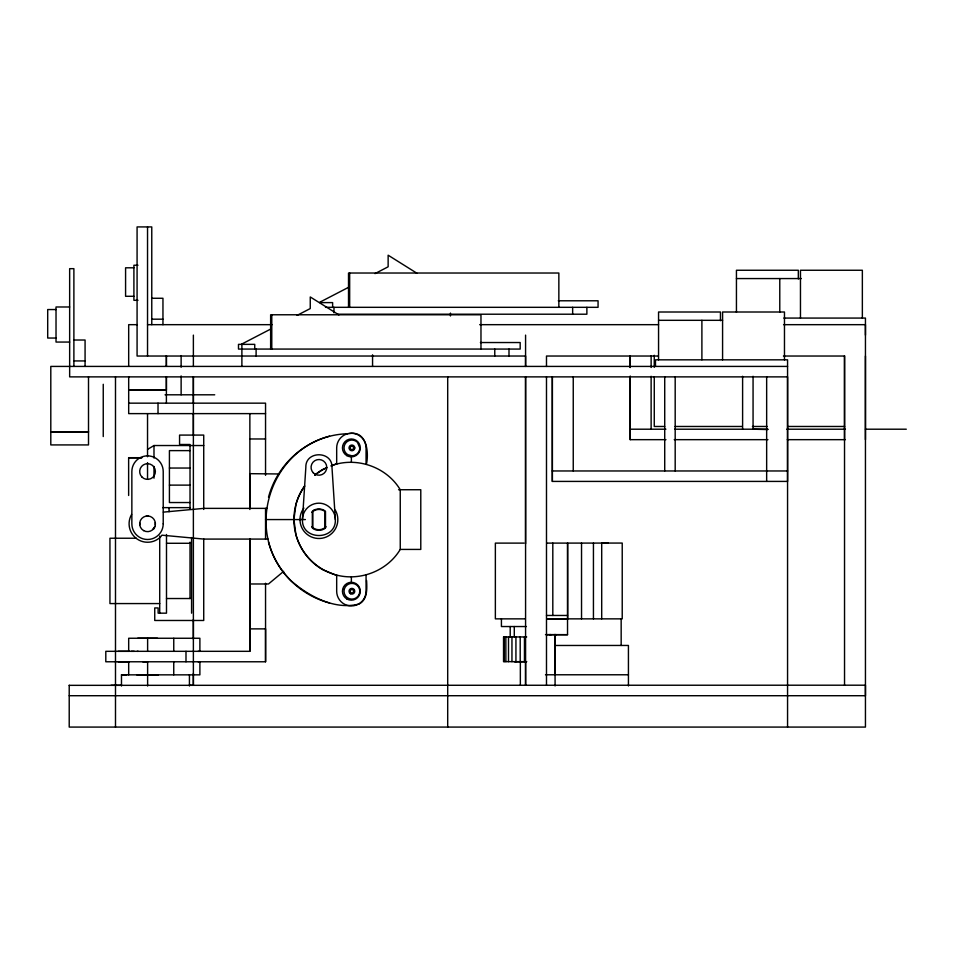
<?xml version="1.0" encoding="UTF-8"?>
<svg xmlns="http://www.w3.org/2000/svg" width="954" height="954" viewBox="0 0 954 954"><rect width="100%" height="100%" fill="white"/><g stroke="black" fill="none" stroke-linecap="round" stroke-linejoin="round"><path stroke-width="1.43" d="M69.213 685.342L865.445 685.199L865.445 727.079L69.213 727.079L69.213 685.258M128.683 674.848L128.683 661.778M128.683 651.32L128.683 638.25L199.887 638.262L199.887 651.32L198.11 651.332M147.62 651.32L147.62 638.262M166.39 366.324L166.39 355.89L166.39 366.324M173.747 674.848L173.747 661.778M173.759 651.332L173.759 638.262M265.546 583.24L265.558 661.778L105.799 661.778L105.799 651.32L249.865 651.32L249.865 538.891M249.865 508.375L249.865 473.673L278.973 473.971M249.865 509.484L249.865 413.619M366.586 463.549C368.948 451.409 366.503 430.648 349.367 433.557M552.342 481.412L552.342 376.878L552.342 481.412L787.563 481.412L787.563 376.878L69.654 376.878L69.654 268.67L73.887 268.67L73.887 366.419M555.073 674.764L554.978 645.453M630.224 439.663L630.224 376.281L630.224 439.663L665.952 439.663M844.54 685.27L844.529 356.033L783.437 356.033M865.445 356.033L865.445 695.716L69.213 695.716M865.445 335.116L865.445 324.67L783.556 324.67M302.442 519.644L305.84 467.365C305.208 450.586 332.612 450.586 331.98 467.365L335.367 519.644C336.166 540.787 301.643 540.787 302.442 519.644A16.468 16.468 0 0 1 318.91 503.175C327.723 503.116 335.426 510.831 335.367 519.644M366.586 580.509C367.016 588.69 367.648 599.339 359.241 603.965C334.961 610.441 308.798 596.286 290.839 580.64C238.56 529.017 274.299 435.668 348.091 433.724M154.81 526.656L152.914 529.363M331.3 465.755A57.443 57.443 0 0 1 336.5 464.085C360.505 457.86 387.443 468.354 400.251 489.736L400.251 549.421C387.443 570.802 360.505 581.296 336.5 575.071A57.443 57.443 0 0 1 304.564 486.266M283.696 571.327L268.491 583.979L249.865 583.979M311.731 512.405L313.842 510.795A10.136 10.136 0 0 1 323.978 510.795L324.968 511.559L324.968 527.598M326.077 526.751L323.978 528.361A10.136 10.136 0 0 1 313.842 528.361L311.731 526.751M147.536 449.406L153.988 445.53L203.727 445.53M319.769 302.239L348.699 287.249M374.994 273.619L388.135 266.798L388.135 255.195L416.803 273.166M241.887 344L270.817 328.999M297.111 315.369L310.253 308.559L310.253 296.956L338.92 314.915M326.983 467.687L322.905 469.368A57.967 57.967 0 0 0 314.975 474.877M331.062 465.993L337.024 463.572M163.361 512.131L203.798 508.375L267.025 508.375M165.746 390.103L166.39 390.091L166.39 376.711L166.39 403.16M146.415 515.983L148.466 515.959M549.468 634.684L550.375 634.541M556.23 634.684L554.596 634.541M546.725 543.112L622.223 543.064L622.223 618.86L546.642 618.86M129.1 651.308L118.046 651.32M129.1 661.766L118.046 661.778M198.11 661.778L199.887 661.778L199.887 674.848L121.48 674.848L121.48 685.998M550.375 634.684L551.102 634.684M137.996 265.236L133.906 265.236L133.906 300.307L137.996 300.307M133.894 267.8L125.582 267.8L125.582 296.289L133.894 296.289M736.44 278.568L801.324 278.568M151.769 298.268L162.955 298.268L162.955 324.706M558.281 300.784L598.063 300.784L598.063 307.319L325.481 307.319M319.769 302.609L332.624 302.609L332.624 307.319M69.654 306.985L56.024 306.985L56.024 342.057L69.654 342.057M56.012 309.549L47.7 309.549L47.7 338.038L56.012 338.038M336.869 314.212L586.877 314.212L586.877 307.319M783.818 318.076L865.445 318.076L865.445 439.663M151.769 319.185L162.955 319.185M658.558 320.317L722.583 320.317M137.388 324.67L128.683 324.67L128.683 366.3M147.536 324.67L272.069 324.67M479.671 324.67L658.57 324.67M73.887 340.018L85.073 340.018L85.073 366.419M480.399 342.534L520.18 342.534L520.18 349.069L238.488 349.069L238.488 344.358L254.742 344.358L254.742 349.069M658.248 356.033L546.487 356.033L546.487 366.455M73.887 360.934L85.073 360.934M787.563 366.419L50.8 366.419L50.8 444.922L88.507 444.922L88.507 376.878M128.683 390.091L166.39 390.091L128.683 390.091L129.327 390.103M165.066 394.801L214.722 394.801M128.683 403.16L265.546 403.16L265.546 475.319M265.546 413.619L128.683 413.619L128.683 376.711M664.676 426.474L654.265 426.474L654.265 376.77M675.086 426.474L742.009 426.474M752.42 426.474L767.29 426.474M788.111 426.474L844.624 426.474M630.224 429.205L665.892 429.205M674.657 429.205L767.946 429.205M786.8 429.205L845.387 429.205M865.445 429.205L906.3 429.205M249.865 438.971L265.546 438.971M674.228 439.663L767.946 439.663M787.288 439.663L845.387 439.663M190.025 450.622L169.418 450.622L169.418 502.543L190.025 502.543M141.717 457.693L128.635 457.693L128.635 495.472M128.635 457.801L141.717 457.801M169.418 468.044L190.025 468.044M552.342 470.966L787.563 470.966M169.418 485.121L190.025 485.121M398.569 489.736L420.786 489.736L420.786 549.421L400.251 549.421M162.633 507.635L190.025 507.635M265.546 519.572L305.375 519.572M136.291 538.235L109.948 538.235L109.948 603.572L159.712 603.572M131.592 514.48A18.484 18.484 0 0 0 160.677 536.804L161.918 535.182L203.798 539.082L268.11 539.082M524.092 543.112L495.364 543.112L495.364 618.86L525.249 618.86M166.497 543.279L190.323 543.279M166.497 598.528L190.323 598.528M546.487 615.461L567.499 615.461M546.69 619.015L567.38 618.943M526.417 626.539L501.422 626.539L501.422 618.86M249.865 628.877L265.558 628.877L265.558 661.778M545.497 634.613L567.535 634.684L567.499 543.112M546.69 634.696L567.535 634.684M526.691 636.95L503.545 636.95L503.545 661.647L526.727 661.647M137.722 638.262L157.517 638.274M555.073 645.476L628.424 645.453L628.436 685.938M131.223 651.32L134.228 651.32M142.718 661.778L147.62 661.778L147.62 685.998M514.289 661.778L526.417 661.778M121.48 674.848L126.715 674.836M158.436 674.836L136.792 674.836M545.497 674.776L628.436 674.776M111.034 685.306L121.48 685.294M189.452 685.294L193.376 685.294M137.221 651.32L138.151 651.32M608.294 543.112L601.7 543.064L601.7 618.86M767.815 429.562L753.064 429.205L753.064 376.281M337.024 575.584L322.905 569.788A57.967 57.967 0 0 1 295.895 534.586L293.927 519.572L295.895 504.571A57.967 57.967 0 0 1 304.66 485.956M155.299 522.625L155.323 524.676M139.749 522.816L139.773 524.855M862.356 318.076L862.356 270.256L800.466 270.256L800.466 318.076M844.54 355.699L844.54 439.663M798.331 278.95L798.331 270.256L736.44 270.256L736.44 312.28M787.563 727.02L787.563 359.837L655.47 359.837L655.47 366.419M784.474 359.837L784.474 312.006L722.583 312.006L722.583 359.837M779.776 278.568L779.776 312.232M766.658 376.878L766.658 481.412M742.606 376.281L742.606 429.205M720.449 320.699L720.449 312.006L658.558 312.006L658.558 359.837M701.894 320.317L701.894 359.837M675.182 376.878L675.182 470.966M664.723 376.878L664.723 470.966M654.265 355.293L654.265 367.242M651.129 355.699L651.129 367.469M651.129 376.281L651.129 429.205M621.161 618.931L621.173 645.464M593.436 543.112L593.436 618.86M581.535 543.112L581.535 618.86M573.247 376.878L573.247 470.966M572.65 307.319L572.65 314.212M567.678 543.112L567.678 618.86M558.853 307.319L558.853 273.023L348.52 273.023L348.52 307.319M555.085 685.95L554.978 634.601L554.989 674.752M552.807 543.112L552.807 615.461M546.487 376.89L546.487 685.222M525.582 335.116L525.571 366.455L525.582 356.033L137.078 356.033L137.078 226.921L151.769 226.921L151.769 324.67M525.571 543.756L525.571 376.89L525.582 685.294L525.571 661.396M524.462 636.95L524.462 661.647M520.347 661.778L520.347 685.258M520.204 636.95L520.204 661.647M515.935 636.95L515.935 661.647M514.289 626.539L514.289 636.95M511.952 636.95L511.952 661.647M510.211 626.539L510.211 636.95M508.995 349.069L508.995 355.961M508.506 636.95L508.506 661.647M505.847 636.95L505.882 661.647M504.046 636.95L504.153 661.647M494.768 349.069L494.768 355.961M480.971 349.069L480.971 314.772L270.638 314.772L270.638 349.069M450.443 313.079L450.443 315.977M447.7 376.878L447.7 727.055M372.561 354.828L372.561 366.419M366.062 464.061L366.062 447.915A14.692 14.692 0 0 0 351.37 433.223A14.692 14.692 0 0 0 336.679 447.915L336.679 464.061M366.062 575.095L366.062 591.241A14.692 14.692 0 0 1 351.37 605.933A14.692 14.692 0 0 1 336.679 591.241L336.679 575.095M351.37 456.847L351.37 462.13M351.37 577.027L351.37 582.298M349.665 273.023L349.665 307.319M333.983 307.319L333.983 312.829M312.84 511.559L312.84 527.598M271.783 314.772L271.783 349.069M265.546 508.375L265.546 539.082M256.101 349.069L256.101 355.961M249.853 539.082L249.865 651.32M241.887 344.358L241.887 366.419M203.727 509.448L203.727 435.084L179.567 435.084L179.567 444.492L190.025 444.492L190.025 509.221M203.727 538.938L203.727 620.482L154.739 620.482L154.739 607.936L158.137 607.936L158.137 613.172L166.497 613.172L166.497 534.502M193.376 335.116L193.376 366.455M193.376 403.709L193.376 376.89L193.376 685.33L193.376 673.345M193.376 414.131L193.376 435M193.376 619.718L193.376 639.132M191.587 537.543L191.587 613.172M190.025 542.17L190.025 598.528M189.429 674.836L189.429 685.986M185.994 651.32L185.994 661.778M181.129 355.592L181.129 367.207M181.129 375.924L181.129 394.801M169.061 507.635L169.061 511.714M159.712 536.053L159.712 613.172M158.018 403.16L158.018 413.619M153.988 445.53L153.988 458.051M153.988 466.411L153.988 478.181M147.536 226.921L147.536 356.033M147.536 413.988L147.536 456.751M147.536 462.63L147.536 479.027M115.494 376.878L115.494 727.079M103.247 384.283L103.247 436.55M329.547 602.988A86.349 86.349 0 0 1 268.491 541.932M268.491 497.225A86.349 86.349 0 0 1 329.547 436.169M335.295 510.116A18.925 18.925 0 0 1 330.43 534.586A18.925 18.925 0 0 1 305.53 532.952A18.925 18.925 0 0 1 303.897 508.053M314.784 475.283A57.443 57.443 0 0 1 326.256 467.913M154.56 527.741A8.037 8.037 0 0 1 153.284 529.41M350.333 589.667L350.333 592.804L353.469 592.804L353.469 589.667L350.333 589.667M350.333 446.341L350.333 449.477L353.469 449.477L353.469 446.341L350.333 446.341M630.224 355.699L630.224 367.469L630.224 355.699M354.757 447.915L354.661 448.654A2.862 2.862 0 0 1 349.14 448.654L349.033 447.915A2.862 2.862 0 0 1 351.895 445.053A2.862 2.862 0 0 1 354.757 447.915M359.789 447.915L359.515 449.954A7.894 7.894 0 0 1 351.895 455.809L347.948 454.748A7.894 7.894 0 0 1 344.275 449.954L344 447.915A7.894 7.894 0 0 1 357.476 442.334L359.789 447.915M344.275 589.202L344 591.241A7.894 7.894 0 0 0 351.895 599.136A7.894 7.894 0 0 0 359.789 591.241L359.515 589.202A7.894 7.894 0 0 0 344.275 589.202M313.556 510.378L312.328 511.32L312.328 527.956L313.556 528.91A10.697 10.697 0 0 0 324.253 528.91L325.493 527.956L325.493 511.32L324.253 510.378A10.697 10.697 0 0 0 313.556 510.378M88.507 431.852L50.8 431.852L88.507 431.852M163.217 523.806L163.217 471.538A15.681 15.681 0 0 0 147.536 455.857A15.681 15.681 0 0 0 131.855 471.538L131.855 523.806A15.681 15.681 0 0 0 147.536 539.487A15.681 15.681 0 0 0 163.217 523.806M350.464 593.722A2.862 2.862 0 0 0 354.757 591.241A2.862 2.862 0 0 0 350.464 588.761A2.862 2.862 0 0 0 350.464 593.722M143.613 530.603A7.835 7.835 0 0 0 155.371 523.806A7.835 7.835 0 0 0 143.613 517.02A7.835 7.835 0 0 0 143.613 530.603M346.898 598.981A8.944 8.944 0 0 0 360.302 591.241A8.944 8.944 0 0 0 346.898 583.502A8.944 8.944 0 0 0 346.898 598.981M346.898 455.654A8.944 8.944 0 0 0 360.302 447.915A8.944 8.944 0 0 0 346.898 440.176A8.944 8.944 0 0 0 346.898 455.654M313.365 472.91A7.835 7.835 0 0 0 326.483 469.404A7.835 7.835 0 0 0 316.883 459.792A7.835 7.835 0 0 0 313.365 472.91M141.991 477.083A7.835 7.835 0 0 0 155.108 473.566A7.835 7.835 0 0 0 145.509 463.966A7.835 7.835 0 0 0 141.991 477.083"/></g></svg>
